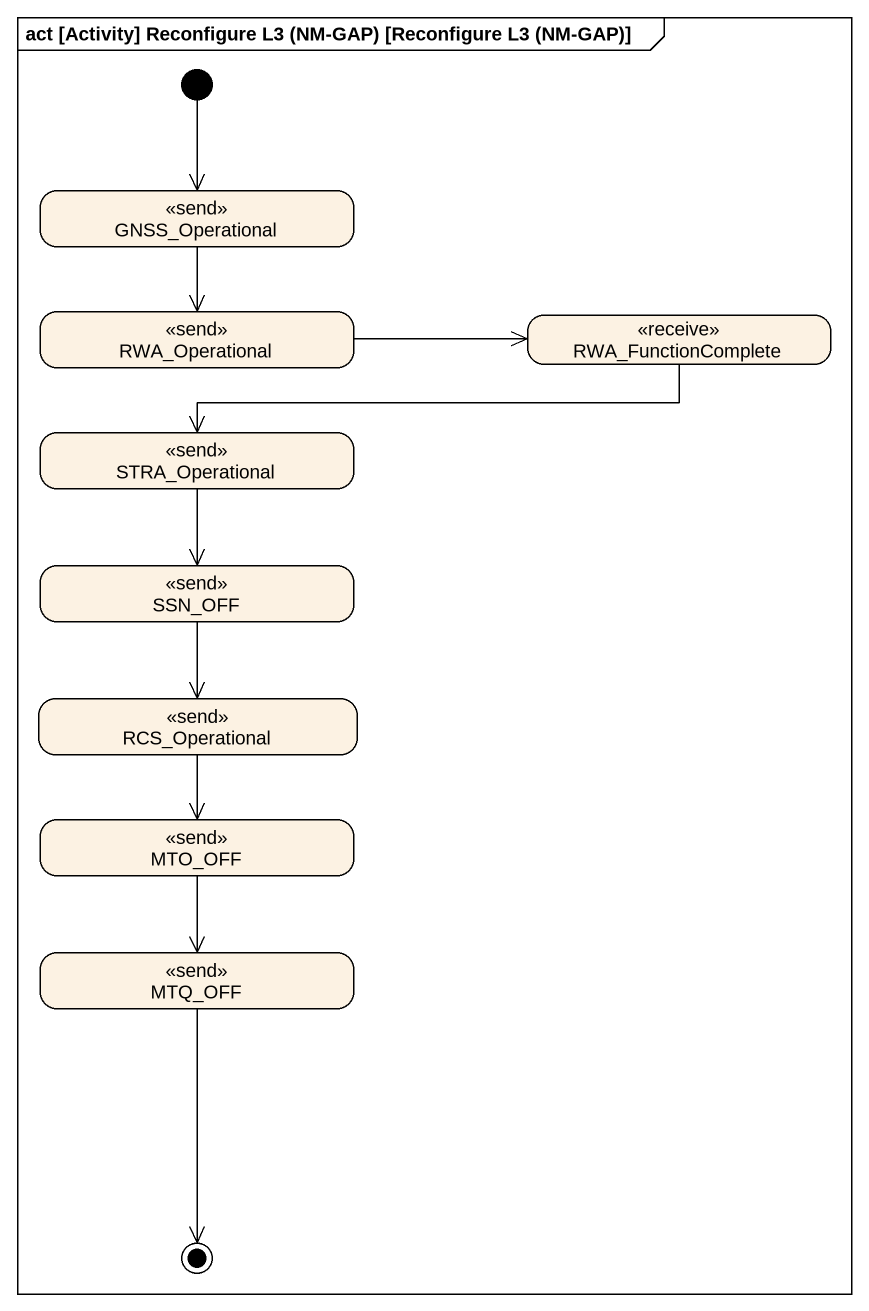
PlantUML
@startuml
mainframe act [Activity] Reconfigure L3 (NM-GAP) [Reconfigure L3 (NM-GAP)]
hide empty description
state GNSS_Operational <<send>>
state RWA_Operational <<send>>
state RWA_FunctionComplete <<receive>>
state STRA_Operational <<send>>
state SSN_OFF <<send>>
state RCS_Operational <<send>>
state MTO_OFF <<send>>
state MTQ_OFF <<send>>
[*] --> GNSS_Operational
GNSS_Operational --> RWA_Operational
RWA_Operational -right-> RWA_FunctionComplete
RWA_FunctionComplete -left-> STRA_Operational
STRA_Operational --> SSN_OFF
SSN_OFF --> RCS_Operational
RCS_Operational --> MTO_OFF
MTO_OFF --> MTQ_OFF
MTQ_OFF --> [*]
@enduml
